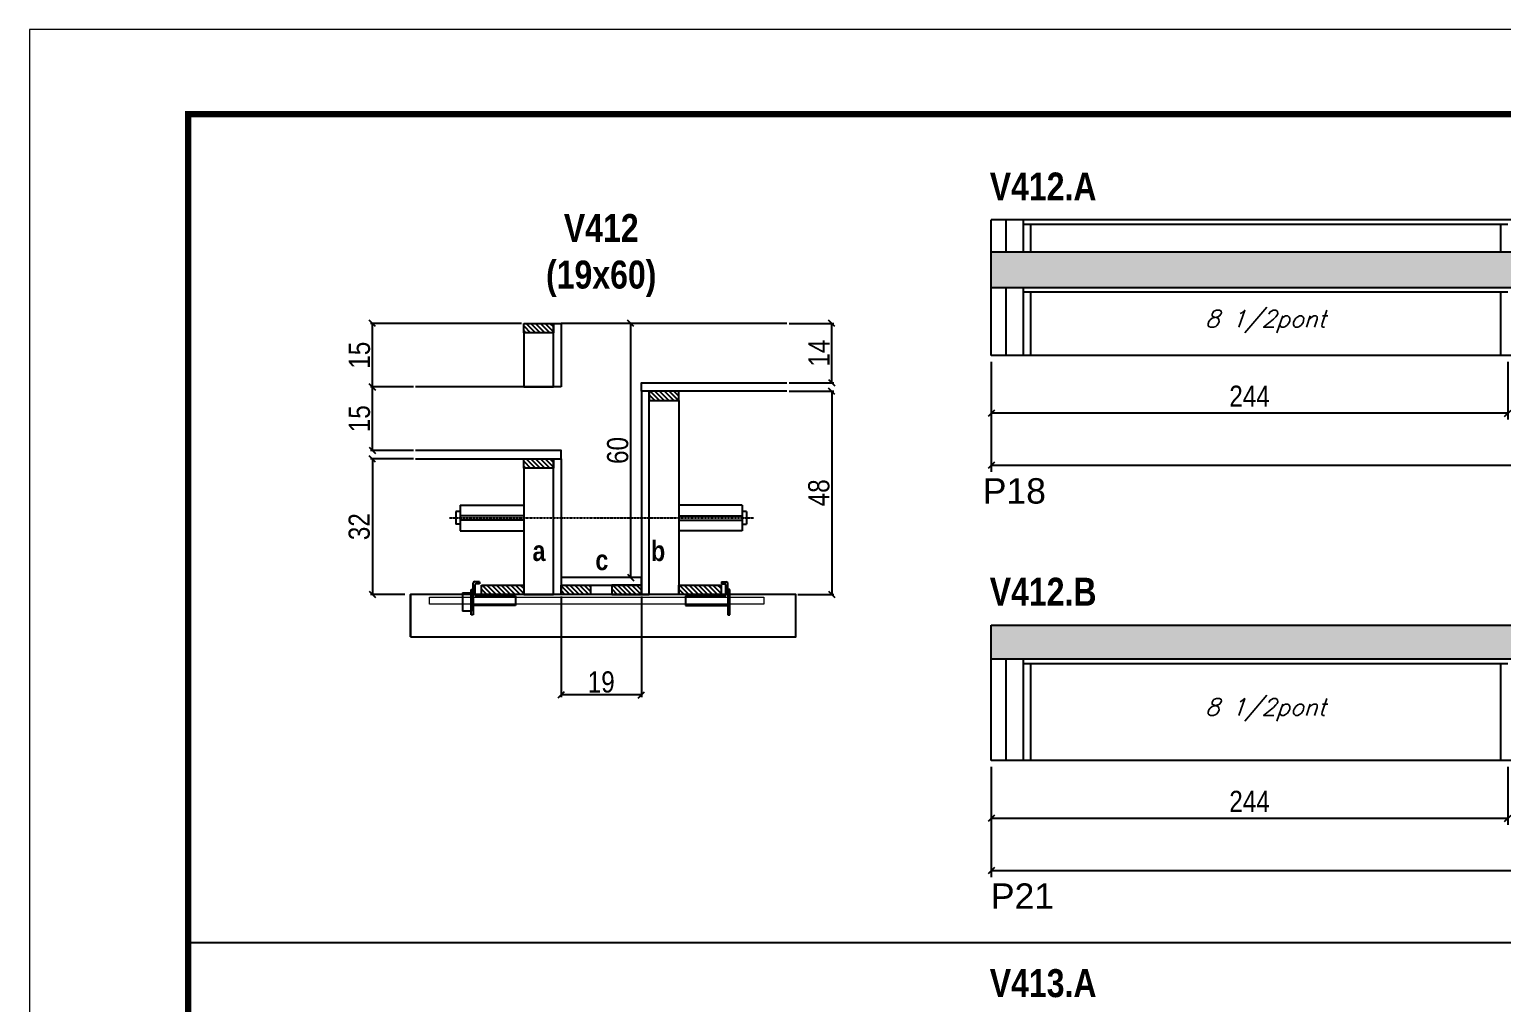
# Model space of a CAD drawing. Extents: x 3309 to 9590, y -2522 to 15424.
# Drawn here: x 6493 to 7189, y 10702 to 11162 of the extents above; entities that cross this region are included whole.
import ezdxf

# ---------------------------------------------------------------- set-up
doc = ezdxf.new("R2010")
doc.units = 0
doc.linetypes.add('DASHED', pattern=[0.75, 0.5, -0.25])
doc.linetypes.add('HIDDEN', pattern=[0.375, 0.25, -0.125])
for name, color, linetype in [('5', 5, 'Continuous'), ('barrote', 251, 'Continuous'), ('COTA', 241, 'Continuous'), ('detalhes', 4, 'Continuous'), ('NOMENCLATURA', 7, 'Continuous'), ('Painéis', 200, 'Continuous'), ('presilha', 1, 'Continuous'), ('SARR_2.2x10', 60, 'Continuous'), ('SARR_2.2x7', 40, 'Continuous'), ('SARR_3.5x7', 81, 'Continuous'), ('TENSOR', 3, 'Continuous'), ('texto', 7, 'Continuous')]:
    doc.layers.add(name, color=color, linetype=linetype)
for name, color, linetype, lineweight in [('CONCRETO', 251, 'Continuous', 25), ('Folhas', 255, 'Continuous', 9), ('SARRAFO DE PRESSAO', 251, 'DASHED', 9), ('SCO-___-LAJ', 2, 'Continuous', 0)]:
    doc.layers.add(name, color=color, linetype=linetype, lineweight=lineweight)
doc.styles.add('COTA TECNICA', font='techl___.ttf', dxfattribs={"height": 10})
doc.styles.add('COTA TECNICA 2X', font='techl___.ttf', dxfattribs={"height": 10})
doc.styles.add('Romans', font='romans.shx')
doc.styles.get("Standard").update_dxf_attribs({"font": 'arial.ttf'})
doc.styles.add('TECNICA', font='techb___.ttf', dxfattribs={"height": 10})
doc.dimstyles.new('PAINEL', dxfattribs={"dimtxt": 10, "dimasz": 3, "dimexe": 3, "dimexo": 3, "dimgap": 3, "dimtad": 1, "dimdec": 1, "dimzin": 12, "dimdsep": 46, "dimtxsty": 'COTA TECNICA', "dimblk1": 'OBLIQUE', "dimblk2": 'OBLIQUE', "dimsah": 1, "dimcen": 0.9, "dimclrd": 4, "dimclre": 4, "dimclrt": 240, "dimadec": 1, "dimazin": 3, "dimtfac": 1, "dimtdec": 1, "dimtmove": 0, "dimatfit": 3, "dimfxl": 1, "dimtolj": 1, "dimtzin": 12, "dimarcsym": 0})
doc.dimstyles.new('SECAO', dxfattribs={"dimscale": 0.333333, "dimtxt": 5, "dimasz": 9, "dimexe": 3, "dimexo": 3, "dimgap": 3, "dimtad": 1, "dimdec": 1, "dimlfac": 0.5, "dimzin": 12, "dimdsep": 46, "dimtxsty": 'COTA TECNICA 2X', "dimblk1": 'OBLIQUE', "dimblk2": 'OBLIQUE', "dimsah": 1, "dimcen": 0.9, "dimclrd": 4, "dimclre": 4, "dimclrt": 240, "dimadec": 1, "dimazin": 3, "dimtfac": 1, "dimtdec": 1, "dimtmove": 0, "dimatfit": 3, "dimfxl": 1, "dimtolj": 1, "dimtzin": 12, "dimarcsym": 0})
pattern_1 = [(135, (39979.4781, -112616.9044), (-1.122532015, -1.122532015), [])]

# ---------------------------------------------------------------- blocks, each defined once
blk = doc.blocks.new('9999999999')
at = {"layer": 'Folhas'}
blk.add_lwpolyline([(98138.98, 34190.21), (99623.98, 34190.21), (99623.98, 35240.21), (98138.98, 35240.21)], close=True, dxfattribs=at)
at = {"layer": 'Folhas', "color": 30, "const_width": 3}
blk.add_lwpolyline([(98213.98, 34230.21), (99583.98, 34230.21), (99583.98, 35200.21), (98213.98, 35200.21)], close=True, dxfattribs=at)
blk = doc.blocks.new('_Oblique')
at = {"color": 0, "linetype": 'ByBlock', "lineweight": -2}
blk.add_line((-0.5, -0.5), (0.5, 0.5), dxfattribs=at)
blk = doc.blocks.new('*D1091')
at = {"layer": 'COTA', "color": 4, "lineweight": -2, "transparency": 16777216}
for p, q in [((6743.94, 10894.27), (6743.94, 10846.79)), ((6781.94, 10894.27), (6781.94, 10846.79)), ((6781.94, 10847.79), (6743.94, 10847.79))]:
    blk.add_line(p, q, dxfattribs=at)
at = {"layer": 'Defpoints', "color": 0, "transparency": 16777216}
for p in [(6743.94, 10895.27), (6781.94, 10895.27), (6743.94, 10847.79)]:
    blk.add_point(p, dxfattribs=at)
at = {"layer": 'COTA', "color": 4, "lineweight": -2, "transparency": 16777216, "xscale": 3, "yscale": 3, "zscale": 3, "rotation": 180}
blk.add_blockref('_Oblique', (6743.94, 10847.79), dxfattribs=at)
at = {"layer": 'COTA', "color": 4, "lineweight": -2, "transparency": 16777216, "xscale": 3, "yscale": 3, "zscale": 3}
blk.add_blockref('_Oblique', (6781.94, 10847.79), dxfattribs=at)
at = {"layer": 'COTA', "color": 240, "transparency": 16777216, "insert": (6762.94, 10853.88), "char_height": 10, "attachment_point": 5, "style": 'COTA TECNICA 2X'}
blk.add_mtext('\\A1;19', dxfattribs=at)
blk = doc.blocks.new('PRESILHA METÁLICA 1')
at = {"layer": 'presilha'}
for p, q in [((12, 21), (8.6, 21)), ((12, 21), (12, 19.5)), ((0, 13), (6, 13)), ((0, 13), (0, 0)), ((6, 15.5), (7.5, 15.5)), ((6, -2.5), (6, 15.5)), ((6, 13), (6, 0)), ((7.5, 10.6), (7.5, 19.9)), ((7.5, 15.5), (7.5, -2.5)), ((9, 11.6), (9, 18.9)), ((12, 19.5), (9.6, 19.5)), ((37.5, 11), (9.6, 11)), ((37.5, 11), (37.5, 4.1)), ((6, 0), (0, 0)), ((37.5, 4.1), (7.5, 4.1)), ((7.5, -2.5), (6, -2.5))]:
    blk.add_line(p, q, dxfattribs=at)
for centre, radius, start, end in [((8.6, 19.9), 1.14, 90, 180), ((9.6, 18.9), 0.57, 90, 180), ((9.6, 11.6), 0.57, 180, 270)]:
    blk.add_arc(centre, radius, start, end, dxfattribs=at)
blk = doc.blocks.new('PRESILHA METÁLICA 2')
at = {"layer": 'presilha'}
for p, q in [((-5.2, 23.5), (-5.2, 22)), ((-5.2, 23.5), (-1.9, 23.5)), ((-5.2, 22), (-2.8, 22)), ((-2.2, 14.1), (-2.2, 21.4)), ((-0.8, 14.6), (-0.8, 22.4)), ((-30.8, 13.5), (-30.8, 6.6)), ((-30.8, 13.5), (-2.8, 13.5)), ((0.8, 18), (-0.8, 18)), ((-0.8, 18), (-0.8, 0)), ((0.8, 0), (0.8, 18)), ((-30.8, 6.6), (-0.8, 6.6)), ((-0.8, 0), (0.8, 0))]:
    blk.add_line(p, q, dxfattribs=at)
for centre, radius, start, end in [((-2.8, 21.4), 0.57, 0, 90), ((-1.9, 22.4), 1.14, 0, 90), ((-2.8, 14.1), 0.57, 270, 0)]:
    blk.add_arc(centre, radius, start, end, dxfattribs=at)
blk = doc.blocks.new('*D1092')
at = {"layer": 'COTA', "color": 4, "lineweight": -2, "transparency": 16777216}
for p, q in [((6674.24, 10959.27), (6653.89, 10959.27)), ((6654.89, 10959.27), (6654.89, 10895.27)), ((6670.13, 10895.27), (6653.89, 10895.27))]:
    blk.add_line(p, q, dxfattribs=at)
at = {"layer": 'Defpoints', "color": 0, "transparency": 16777216}
for p in [(6675.24, 10959.27), (6654.89, 10895.27), (6671.13, 10895.27)]:
    blk.add_point(p, dxfattribs=at)
at = {"layer": 'COTA', "color": 4, "lineweight": -2, "transparency": 16777216, "xscale": 3, "yscale": 3, "zscale": 3}
for p, rotation in [((6654.89, 10959.27), 90), ((6654.89, 10895.27), 270)]:
    blk.add_blockref('_Oblique', p, dxfattribs=dict(at, rotation=rotation))
at = {"layer": 'COTA', "color": 240, "transparency": 16777216, "insert": (6648.67, 10927.27), "char_height": 10, "attachment_point": 5, "rotation": 90, "style": 'COTA TECNICA 2X'}
blk.add_mtext('\\A1;32', dxfattribs=at)
blk = doc.blocks.new('*D1093')
at = {"layer": 'COTA', "color": 4, "lineweight": -2, "transparency": 16777216}
for p, q in [((6851.64, 10991.27), (6872.86, 10991.27)), ((6871.86, 10991.27), (6871.86, 10895.27)), ((6855.75, 10895.27), (6872.86, 10895.27))]:
    blk.add_line(p, q, dxfattribs=at)
at = {"layer": 'Defpoints', "color": 0, "transparency": 16777216}
for p in [(6850.64, 10991.27), (6854.75, 10895.27), (6871.86, 10895.27)]:
    blk.add_point(p, dxfattribs=at)
at = {"layer": 'COTA', "color": 4, "lineweight": -2, "transparency": 16777216, "xscale": 3, "yscale": 3, "zscale": 3}
for p, rotation in [((6871.86, 10991.27), 90), ((6871.86, 10895.27), 270)]:
    blk.add_blockref('_Oblique', p, dxfattribs=dict(at, rotation=rotation))
at = {"layer": 'COTA', "color": 240, "transparency": 16777216, "insert": (6865.76, 10943.27), "char_height": 10, "attachment_point": 5, "rotation": 90, "style": 'COTA TECNICA 2X'}
blk.add_mtext('\\A1;48', dxfattribs=at)
blk = doc.blocks.new('*D1094')
at = {"layer": 'COTA', "color": 4, "lineweight": -2, "transparency": 16777216}
for p, q in [((6780.94, 11023.27), (6775.87, 11023.27)), ((6776.87, 10903.27), (6776.87, 11023.27)), ((6780.94, 10903.27), (6775.87, 10903.27))]:
    blk.add_line(p, q, dxfattribs=at)
at = {"layer": 'Defpoints', "color": 0, "transparency": 16777216}
for p in [(6776.87, 11023.27), (6781.94, 11023.27), (6781.94, 10903.27)]:
    blk.add_point(p, dxfattribs=at)
at = {"layer": 'COTA', "color": 4, "lineweight": -2, "transparency": 16777216, "xscale": 3, "yscale": 3, "zscale": 3}
for p, rotation in [((6776.87, 11023.27), 90), ((6776.87, 10903.27), 270)]:
    blk.add_blockref('_Oblique', p, dxfattribs=dict(at, rotation=rotation))
at = {"layer": 'COTA', "color": 240, "transparency": 16777216, "insert": (6770.76, 10963.27), "char_height": 10, "attachment_point": 5, "rotation": 90, "style": 'COTA TECNICA 2X'}
blk.add_mtext('\\A1;60', dxfattribs=at)
blk = doc.blocks.new('*D1095')
at = {"layer": 'COTA', "color": 4, "lineweight": -2, "transparency": 16777216}
for p, q in [((6851.64, 11023.27), (6872.86, 11023.27)), ((6871.86, 10995.27), (6871.86, 11023.27)), ((6851.64, 10995.27), (6872.86, 10995.27))]:
    blk.add_line(p, q, dxfattribs=at)
at = {"layer": 'Defpoints', "color": 0, "transparency": 16777216}
for p in [(6850.64, 11023.27), (6871.86, 11023.27), (6850.64, 10995.27)]:
    blk.add_point(p, dxfattribs=at)
at = {"layer": 'COTA', "color": 4, "lineweight": -2, "transparency": 16777216, "xscale": 3, "yscale": 3, "zscale": 3}
for p, rotation in [((6871.86, 11023.27), 90), ((6871.86, 10995.27), 270)]:
    blk.add_blockref('_Oblique', p, dxfattribs=dict(at, rotation=rotation))
at = {"layer": 'COTA', "color": 240, "transparency": 16777216, "insert": (6865.78, 11009.27), "char_height": 10, "attachment_point": 5, "rotation": 90, "style": 'COTA TECNICA 2X'}
blk.add_mtext('\\A1;14', dxfattribs=at)
blk = doc.blocks.new('*D1096')
at = {"layer": 'COTA', "color": 4, "lineweight": -2, "transparency": 16777216}
for p, q in [((6674.24, 10993.27), (6653.89, 10993.27)), ((6654.89, 10963.27), (6654.89, 10993.27)), ((6674.24, 10963.27), (6653.89, 10963.27))]:
    blk.add_line(p, q, dxfattribs=at)
at = {"layer": 'Defpoints', "color": 0, "transparency": 16777216}
for p in [(6654.89, 10993.27), (6675.24, 10993.27), (6675.24, 10963.27)]:
    blk.add_point(p, dxfattribs=at)
at = {"layer": 'COTA', "color": 4, "lineweight": -2, "transparency": 16777216, "xscale": 3, "yscale": 3, "zscale": 3}
for p, rotation in [((6654.89, 10993.27), 90), ((6654.89, 10963.27), 270)]:
    blk.add_blockref('_Oblique', p, dxfattribs=dict(at, rotation=rotation))
at = {"layer": 'COTA', "color": 240, "transparency": 16777216, "insert": (6648.78, 10978.27), "char_height": 10, "attachment_point": 5, "rotation": 90, "style": 'COTA TECNICA 2X'}
blk.add_mtext('\\A1;15', dxfattribs=at)
blk = doc.blocks.new('*D1097')
at = {"layer": 'COTA', "color": 4, "lineweight": -2, "transparency": 16777216}
for p, q in [((6725.34, 11023.27), (6653.89, 11023.27)), ((6654.89, 10993.27), (6654.89, 11023.27)), ((6674.24, 10993.27), (6653.89, 10993.27))]:
    blk.add_line(p, q, dxfattribs=at)
at = {"layer": 'Defpoints', "color": 0, "transparency": 16777216}
for p in [(6654.89, 11023.27), (6726.34, 11023.27), (6675.24, 10993.27)]:
    blk.add_point(p, dxfattribs=at)
at = {"layer": 'COTA', "color": 4, "lineweight": -2, "transparency": 16777216, "xscale": 3, "yscale": 3, "zscale": 3}
for p, rotation in [((6654.89, 11023.27), 90), ((6654.89, 10993.27), 270)]:
    blk.add_blockref('_Oblique', p, dxfattribs=dict(at, rotation=rotation))
at = {"layer": 'COTA', "color": 240, "transparency": 16777216, "insert": (6648.78, 11008.27), "char_height": 10, "attachment_point": 5, "rotation": 90, "style": 'COTA TECNICA 2X'}
blk.add_mtext('\\A1;15', dxfattribs=at)
blk = doc.blocks.new('*D1099')
at = {"layer": 'COTA', "color": 4, "linetype": 'ByBlock', "lineweight": -2, "transparency": 16777216}
for p, q in [((6947.17, 11005.17), (6947.17, 10977.84)), ((7191.17, 11005.17), (7191.17, 10977.84)), ((7191.17, 10980.84), (6947.17, 10980.84))]:
    blk.add_line(p, q, dxfattribs=at)
at = {"layer": 'Defpoints', "color": 0, "linetype": 'ByBlock', "transparency": 16777216}
for p in [(6947.17, 11008.17), (7191.17, 11008.17), (6947.17, 10980.84)]:
    blk.add_point(p, dxfattribs=at)
at = {"layer": 'COTA', "color": 4, "linetype": 'ByBlock', "lineweight": -2, "transparency": 16777216, "xscale": 3, "yscale": 3, "zscale": 3, "rotation": 180}
blk.add_blockref('_Oblique', (6947.17, 10980.84), dxfattribs=at)
at = {"layer": 'COTA', "color": 4, "linetype": 'ByBlock', "lineweight": -2, "transparency": 16777216, "xscale": 3, "yscale": 3, "zscale": 3}
blk.add_blockref('_Oblique', (7191.17, 10980.84), dxfattribs=at)
at = {"layer": 'COTA', "color": 240, "linetype": 'ByBlock', "transparency": 16777216, "insert": (7069.17, 10988.91), "char_height": 10, "attachment_point": 5, "style": 'COTA TECNICA'}
blk.add_mtext('\\A1;244', dxfattribs=at)
blk = doc.blocks.new('*D1100')
at = {"layer": 'COTA', "color": 4, "linetype": 'ByBlock', "lineweight": -2, "transparency": 16777216}
for p, q in [((6947.17, 11005.17), (6947.17, 10953.19)), ((7596.17, 11005.17), (7596.17, 10953.19)), ((7596.17, 10956.19), (6947.17, 10956.19))]:
    blk.add_line(p, q, dxfattribs=at)
at = {"layer": 'Defpoints', "color": 0, "linetype": 'ByBlock', "transparency": 16777216}
for p in [(6947.17, 11008.17), (7596.17, 11008.17), (6947.17, 10956.19)]:
    blk.add_point(p, dxfattribs=at)
at = {"layer": 'COTA', "color": 4, "linetype": 'ByBlock', "lineweight": -2, "transparency": 16777216, "xscale": 3, "yscale": 3, "zscale": 3, "rotation": 180}
blk.add_blockref('_Oblique', (6947.17, 10956.19), dxfattribs=at)
at = {"layer": 'COTA', "color": 4, "linetype": 'ByBlock', "lineweight": -2, "transparency": 16777216, "xscale": 3, "yscale": 3, "zscale": 3}
blk.add_blockref('_Oblique', (7596.17, 10956.19), dxfattribs=at)
at = {"layer": 'COTA', "color": 240, "linetype": 'ByBlock', "transparency": 16777216, "insert": (7271.67, 10964.32), "char_height": 10, "attachment_point": 5, "style": 'COTA TECNICA'}
blk.add_mtext('\\A1;649', dxfattribs=at)
blk = doc.blocks.new('*D1103')
at = {"layer": 'COTA', "color": 4, "linetype": 'ByBlock', "lineweight": -2, "transparency": 16777216}
for p, q in [((6947.17, 10813.77), (6947.17, 10786.44)), ((7191.17, 10813.77), (7191.17, 10786.44)), ((7191.17, 10789.44), (6947.17, 10789.44))]:
    blk.add_line(p, q, dxfattribs=at)
at = {"layer": 'Defpoints', "color": 0, "linetype": 'ByBlock', "transparency": 16777216}
for p in [(6947.17, 10816.77), (7191.17, 10816.77), (6947.17, 10789.44)]:
    blk.add_point(p, dxfattribs=at)
at = {"layer": 'COTA', "color": 4, "linetype": 'ByBlock', "lineweight": -2, "transparency": 16777216, "xscale": 3, "yscale": 3, "zscale": 3, "rotation": 180}
blk.add_blockref('_Oblique', (6947.17, 10789.44), dxfattribs=at)
at = {"layer": 'COTA', "color": 4, "linetype": 'ByBlock', "lineweight": -2, "transparency": 16777216, "xscale": 3, "yscale": 3, "zscale": 3}
blk.add_blockref('_Oblique', (7191.17, 10789.44), dxfattribs=at)
at = {"layer": 'COTA', "color": 240, "linetype": 'ByBlock', "transparency": 16777216, "insert": (7069.17, 10797.52), "char_height": 10, "attachment_point": 5, "style": 'COTA TECNICA'}
blk.add_mtext('\\A1;244', dxfattribs=at)
blk = doc.blocks.new('*D1104')
at = {"layer": 'COTA', "color": 4, "linetype": 'ByBlock', "lineweight": -2, "transparency": 16777216}
for p, q in [((6947.17, 10813.77), (6947.17, 10761.79)), ((7596.17, 10813.77), (7596.17, 10761.79)), ((7596.17, 10764.79), (6947.17, 10764.79))]:
    blk.add_line(p, q, dxfattribs=at)
at = {"layer": 'Defpoints', "color": 0, "linetype": 'ByBlock', "transparency": 16777216}
for p in [(6947.17, 10816.77), (7596.17, 10816.77), (6947.17, 10764.79)]:
    blk.add_point(p, dxfattribs=at)
at = {"layer": 'COTA', "color": 4, "linetype": 'ByBlock', "lineweight": -2, "transparency": 16777216, "xscale": 3, "yscale": 3, "zscale": 3, "rotation": 180}
blk.add_blockref('_Oblique', (6947.17, 10764.79), dxfattribs=at)
at = {"layer": 'COTA', "color": 4, "linetype": 'ByBlock', "lineweight": -2, "transparency": 16777216, "xscale": 3, "yscale": 3, "zscale": 3}
blk.add_blockref('_Oblique', (7596.17, 10764.79), dxfattribs=at)
at = {"layer": 'COTA', "color": 240, "linetype": 'ByBlock', "transparency": 16777216, "insert": (7271.67, 10772.92), "char_height": 10, "attachment_point": 5, "style": 'COTA TECNICA'}
blk.add_mtext('\\A1;649', dxfattribs=at)

msp = doc.modelspace()

# ---------------------------------------------------------------- hatches: boundary and pattern name
at = {"layer": 'COTA'}
h = msp.add_hatch(dxfattribs=at)
h.set_pattern_fill('AR-CONC', color=256, scale=0.03)
h.set_pattern_definition([(50, (-1585, 0), (5.46554, -0.4781726), [0.5715, -6.2865]), (355, (-1585, 0), (-1.0573026, 5.7317054), [0.4572, -5.0292175]), (100.451445, (-1584.5445, -0.04), (4.4082374, 5.2535326), [0.4857003, -5.3427073]), (46.1842, (-1585, 1.524), (8.1323712, -1.2612698), [0.85725, -9.42975]), (96.63556, (-1584.322, 1.419), (7.122124, 7.4227837), [0.7285507, -8.0140682]), (351.18415, (-1585, 1.524), (7.122124, 7.4227837), [0.685799, -7.543792]), (21, (-1584.238, 1.143), (4.5484317, -3.067956), [0.5715, -6.2865]), (326, (-1584.238, 1.143), (1.8540609, 5.525639), [0.4572, -5.0292]), (71.451445, (-1583.859, 0.8873), (6.4024926, 2.457683), [0.4857003, -5.3426981]), (37.5, (-1585, 0), (0.0926581, 2.53665117), [0, -4.96824, 0, -5.1054, 0, -5.04825]), (7.5, (-1585, 0), (2.0045899, 3.00541724), [0, -2.91084, 0, -4.85394, 0, -1.92405]), (327.5, (-1586.6993, 0), (4.06771786, -0.17186232), [0, -1.905, 0, -5.9436, 0, -7.8867]), (317.5, (-1587.4613, 0), (4.4438754, 0.7627947), [0, -2.4765, 0, -3.94716, 0, -5.6007])])
h.paths.add_polyline_path([(6947.17, 11057.17), (6947.17, 11040.17), (7596.17, 11040.17), (7596.17, 11057.17)])
h = msp.add_hatch(dxfattribs=at)
h.set_pattern_fill('AR-CONC', color=256, scale=0.03)
h.set_pattern_definition([(50, (-1585, 23.6125), (5.46554, -0.4781726), [0.5715, -6.2865]), (355, (-1585, 23.6125), (-1.0573026, 5.7317054), [0.4572, -5.0292175]), (100.451445, (-1584.5445, 23.5726), (4.4082374, 5.2535326), [0.4857003, -5.3427073]), (46.1842, (-1585, 25.1365), (8.1323712, -1.2612698), [0.85725, -9.42975]), (96.63556, (-1584.322, 25.031), (7.122124, 7.4227837), [0.7285507, -8.0140682]), (351.18415, (-1585, 25.1365), (7.122124, 7.4227837), [0.685799, -7.543792]), (21, (-1584.238, 24.7555), (4.5484317, -3.067956), [0.5715, -6.2865]), (326, (-1584.238, 24.7555), (1.8540609, 5.525639), [0.4572, -5.0292]), (71.451445, (-1583.859, 24.5), (6.4024926, 2.457683), [0.4857003, -5.3426981]), (37.5, (-1585, 23.6125), (0.0926581, 2.53665117), [0, -4.96824, 0, -5.1054, 0, -5.04825]), (7.5, (-1585, 23.6125), (2.0045899, 3.00541724), [0, -2.91084, 0, -4.85394, 0, -1.92405]), (327.5, (-1586.6993, 23.6125), (4.06771786, -0.17186232), [0, -1.905, 0, -5.9436, 0, -7.8867]), (317.5, (-1587.4613, 23.6125), (4.4438754, 0.7627947), [0, -2.4765, 0, -3.94716, 0, -5.6007])])
h.paths.add_polyline_path([(6947.17, 10880.77), (6947.17, 10864.77), (7596.17, 10864.77), (7596.17, 10880.77)])
at = {"layer": 'SARR_2.2x10'}
h = msp.add_hatch(dxfattribs=at)
h.set_pattern_fill('ANSI31', color=256, scale=0.5, angle=90)
h.set_pattern_definition([(135, (39899.8781, -112616.9044), (-1.122532015, -1.122532015), [])])
h.paths.add_polyline_path([(6706.34, 10899.67), (6706.34, 10895.27), (6726.34, 10895.27), (6726.34, 10899.67)])
h = msp.add_hatch(dxfattribs=at)
h.set_pattern_fill('ANSI31', color=256, scale=0.5, angle=90)
h.set_pattern_definition([(135, (39993.0781, -112616.9044), (-1.122532015, -1.122532015), [])])
h.paths.add_polyline_path([(6799.54, 10899.67), (6799.54, 10895.27), (6819.54, 10895.27), (6819.54, 10899.67)])
at = {"layer": 'SARR_2.2x7'}
h = msp.add_hatch(dxfattribs=at)
h.set_pattern_fill('ANSI31', color=256, scale=0.5, angle=90)
h.set_pattern_definition([(135, (39913.8781, -112493.3044), (-1.122532015, -1.122532015), [])])
h.paths.add_polyline_path([(6740.34, 11023.27), (6740.34, 11018.87), (6726.34, 11018.87), (6726.34, 11023.27)])
h = msp.add_hatch(dxfattribs=at)
h.set_pattern_fill('ANSI31', color=256, scale=0.5, angle=90)
h.set_pattern_definition([(135, (39893.8781, -112525.3044), (-1.122532015, -1.122532015), [])])
h.paths.add_polyline_path([(6785.54, 10991.27), (6785.54, 10986.87), (6799.54, 10986.87), (6799.54, 10991.27)])
h = msp.add_hatch(dxfattribs=at)
h.set_pattern_fill('ANSI31', color=256, scale=0.5, angle=90)
h.set_pattern_definition([(135, (39913.8781, -112557.3044), (-1.122532015, -1.122532015), [])])
h.paths.add_polyline_path([(6740.34, 10959.27), (6740.34, 10954.87), (6726.34, 10954.87), (6726.34, 10959.27)])
h = msp.add_hatch(dxfattribs=at)
h.set_pattern_fill('ANSI31', color=256, scale=0.5, angle=90)
h.set_pattern_definition(pattern_1)
h.paths.add_polyline_path([(6757.94, 10895.27), (6757.94, 10899.67), (6743.94, 10899.67), (6743.94, 10895.27)])
h = msp.add_hatch(dxfattribs=at)
h.set_pattern_fill('ANSI31', color=256, scale=0.5, angle=90)
h.set_pattern_definition(pattern_1)
h.paths.add_polyline_path([(6767.94, 10899.67), (6767.94, 10895.27), (6781.94, 10895.27), (6781.94, 10899.67)])

# ---------------------------------------------------------------- linework, layer by layer
at = {"ltscale": 3}
for p, q in [((6694.34, 10934.39), (6694.34, 10928.39)), ((6696.34, 10934.39), (6694.34, 10934.39)), ((6696.34, 10937.39), (6696.34, 10925.39)), ((6696.34, 10937.39), (6726.34, 10937.39)), ((6726.34, 10932.39), (6696.34, 10932.39)), ((6829.54, 10937.39), (6799.54, 10937.39)), ((6799.54, 10932.39), (6829.54, 10932.39)), ((6829.54, 10937.39), (6829.54, 10925.39)), ((6831.54, 10934.39), (6829.54, 10934.39)), ((6831.54, 10934.39), (6831.54, 10928.39)), ((6696.34, 10928.39), (6694.34, 10928.39)), ((6726.34, 10930.39), (6696.34, 10930.39)), ((6696.34, 10925.39), (6726.34, 10925.39)), ((6799.54, 10930.39), (6829.54, 10930.39)), ((6829.54, 10925.39), (6799.54, 10925.39)), ((6829.54, 10928.39), (6831.54, 10928.39))]:
    msp.add_line(p, q, dxfattribs=at)
at = {"layer": 'barrote'}
msp.add_lwpolyline([(6672.88, 10875.27), (6854.8, 10875.27), (6854.8, 10895.27), (6672.88, 10895.27)], close=True, dxfattribs=at)
at = {"layer": 'CONCRETO', "linetype": 'Continuous'}
for p, q in [((6850.64, 11023.27), (6743.94, 11023.27)), ((6743.94, 10993.27), (6675.24, 10993.27))]:
    msp.add_line(p, q, dxfattribs=at)
at = {"layer": 'COTA'}
for p, q in [((6947.17, 11040.17), (6947.17, 11057.17)), ((6947.17, 10864.77), (6947.17, 10880.77)), ((6947.17, 10880.77), (7596.17, 10880.77)), ((6567.87, 10730.91), (7937.87, 10730.91))]:
    msp.add_line(p, q, dxfattribs=at)
at = {"layer": 'detalhes', "color": 250}
msp.add_line((6672.88, 10875.27), (6672.88, 10895.27), dxfattribs=at)
at = {"layer": 'Painéis', "linetype": 'ByBlock'}
for p, q in [((7596.17, 11072.17), (6947.17, 11072.17)), ((6947.17, 11057.17), (6947.17, 11072.17)), ((6947.17, 11057.17), (7596.17, 11057.17)), ((7596.17, 11040.17), (6947.17, 11040.17)), ((6947.17, 11008.17), (6947.17, 11040.17)), ((7596.17, 11008.17), (6947.17, 11008.17)), ((7596.17, 10864.77), (6947.17, 10864.77)), ((6947.17, 10816.77), (6947.17, 10864.77)), ((7596.17, 10816.77), (6947.17, 10816.77))]:
    msp.add_line(p, q, dxfattribs=at)
at = {"layer": 'Painéis', "linetype": 'Continuous'}
for points in [[(6743.94, 10993.27), (6740.34, 10993.27), (6740.34, 11023.27), (6743.94, 11023.27)], [(6785.54, 10895.27), (6785.54, 10991.27), (6781.94, 10991.27), (6781.94, 10895.27)], [(6740.34, 10895.27), (6740.34, 10959.27), (6743.94, 10959.27), (6743.94, 10895.27)], [(6781.94, 10903.27), (6743.94, 10903.27), (6743.94, 10899.67), (6781.94, 10899.67)]]:
    msp.add_lwpolyline(points, close=True, dxfattribs=at)
at = {"layer": 'Painéis', "linetype": 'Continuous', "elevation": 0}
for points in [[(6850.64, 10991.27), (6781.94, 10991.27), (6781.94, 10995.27), (6850.64, 10995.27)], [(6675.24, 10959.27), (6743.94, 10959.27), (6743.94, 10963.27), (6675.24, 10963.27)]]:
    msp.add_lwpolyline(points, dxfattribs=at)
at = {"layer": 'SARR_2.2x10'}
for points in [[(6706.34, 10899.67), (6726.34, 10899.67), (6726.34, 10895.27), (6706.34, 10895.27)], [(6799.54, 10899.67), (6819.54, 10899.67), (6819.54, 10895.27), (6799.54, 10895.27)]]:
    msp.add_lwpolyline(points, close=True, dxfattribs=at)
at = {"layer": 'SARR_2.2x7', "linetype": 'Continuous'}
for p, q in [((6954.17, 11057.17), (6954.17, 11072.17)), ((7191.17, 11069.97), (6962.17, 11069.97)), ((6954.17, 11008.17), (6954.17, 11040.17)), ((7191.17, 11037.97), (6962.17, 11037.97)), ((6954.17, 10816.77), (6954.17, 10864.77)), ((7191.17, 10862.57), (6962.17, 10862.57))]:
    msp.add_line(p, q, dxfattribs=at)
at = {"layer": 'SARR_2.2x7', "elevation": 0}
for points in [[(6726.34, 11023.27), (6740.34, 11023.27), (6740.34, 11018.87), (6726.34, 11018.87)], [(6799.54, 10991.27), (6785.54, 10991.27), (6785.54, 10986.87), (6799.54, 10986.87)], [(6726.34, 10959.27), (6740.34, 10959.27), (6740.34, 10954.87), (6726.34, 10954.87)]]:
    msp.add_lwpolyline(points, close=True, dxfattribs=at)
at = {"layer": 'SARR_2.2x7'}
for points in [[(6743.94, 10899.67), (6757.94, 10899.67), (6757.94, 10895.27), (6743.94, 10895.27)], [(6781.94, 10899.67), (6767.94, 10899.67), (6767.94, 10895.27), (6781.94, 10895.27)]]:
    msp.add_lwpolyline(points, close=True, dxfattribs=at)
at = {"layer": 'SARR_3.5x7'}
for p, q in [((6962.17, 11072.17), (6962.17, 11057.17)), ((6965.67, 11069.97), (6965.67, 11057.17)), ((7187.67, 11069.97), (7187.67, 11057.17)), ((6962.17, 11040.17), (6962.17, 11008.17)), ((6965.67, 11037.97), (6965.67, 11008.17)), ((7187.67, 11037.97), (7187.67, 11008.17)), ((6962.17, 10864.77), (6962.17, 10816.77)), ((6965.67, 10862.57), (6965.67, 10816.77)), ((7187.67, 10862.57), (7187.67, 10816.77))]:
    msp.add_line(p, q, dxfattribs=at)
for points in [[(6740.34, 11018.87), (6726.34, 11018.87), (6726.34, 10993.27), (6740.34, 10993.27)], [(6785.54, 10986.87), (6799.54, 10986.87), (6799.54, 10895.27), (6785.54, 10895.27)], [(6740.34, 10954.87), (6726.34, 10954.87), (6726.34, 10895.27), (6740.34, 10895.27)]]:
    msp.add_lwpolyline(points, close=True, dxfattribs=at)
at = {"layer": 'SCO-___-LAJ', "color": 1}
msp.add_lwpolyline([(6681.89, 10893.93), (6839.72, 10893.93), (6839.72, 10890.73), (6681.89, 10890.73)], close=True, dxfattribs=at)
at = {"layer": 'TENSOR', "linetype": 'HIDDEN', "ltscale": 0.5}
msp.add_line((6691.34, 10931.39), (6834.84, 10931.39), dxfattribs=at)

# ---------------------------------------------------------------- block references
at = {"layer": 'presilha', "xscale": 0.6666666666666666, "yscale": 0.6666666666666666, "zscale": 0.6666666666666666}
for name, p in [('PRESILHA METÁLICA 1', (6697.47, 10887.3)), ('PRESILHA METÁLICA 2', (6823.22, 10885.63))]:
    msp.add_blockref(name, p, dxfattribs=at)
at = {"layer": 'SARRAFO DE PRESSAO', "color": 6, "linetype": 'ByBlock'}
msp.add_blockref('9999999999', (-91646.11, -24078.07), dxfattribs=at)

# ---------------------------------------------------------------- texts
at = {"layer": '5', "linetype": 'Continuous'}
for s, rotation, p in [('P18', 359.99996, (6943.17, 10938.18)), ('P21', 0.00004, (6947, 10746.78))]:
    msp.add_text(s, height=12, rotation=rotation, dxfattribs=at).set_placement(p)
at = {"layer": 'detalhes', "style": 'TECNICA'}
for s, p in [('a', (6730.47, 10911.06)), ('b', (6786.44, 10911.05)), ('c', (6760.18, 10906.74))]:
    msp.add_text(s, height=9.6, dxfattribs=at).set_placement(p)
at = {"layer": 'NOMENCLATURA', "style": 'TECNICA'}
for s, p in [('V412.A', (6946.46, 11081.35)), ('V412.B', (6946.46, 10889.95)), ('V413.A', (6946.46, 10705.09))]:
    msp.add_text(s, height=13.2, dxfattribs=at).set_placement(p)
at = {"layer": 'NOMENCLATURA', "insert": (6762.94, 11074.96), "char_height": 13.2, "attachment_point": 2, "style": 'TECNICA'}
msp.add_mtext_dynamic_manual_height_columns('V412\\P(19x60)', width=300.2766, gutter_width=1, heights=[0], dxfattribs=at)
at = {"layer": 'texto', "color": 2, "char_height": 8, "attachment_point": 5, "style": 'Romans'}
for insert in [(7076.67, 11024.17), (7076.67, 10840.77)]:
    msp.add_mtext('{\\Q19;\\C256;8 1/2pont}', dxfattribs=dict(at, insert=insert))

# ---------------------------------------------------------------- dimensions: what is measured, and where the dimension line sits
at = {"layer": 'COTA'}
for base, p1, p2, picture, middle in [((6654.89, 11023.27), (6675.24, 10993.27), (6726.34, 11023.27), '*D1097', (6648.78, 11008.27)), ((6776.87, 11023.27), (6781.94, 10903.27), (6781.94, 11023.27), '*D1094', (6770.76, 10963.27)), ((6871.86, 11023.27), (6850.64, 10995.27), (6850.64, 11023.27), '*D1095', (6865.78, 11009.27)), ((6654.89, 10993.27), (6675.24, 10963.27), (6675.24, 10993.27), '*D1096', (6648.78, 10978.27)), ((6871.86, 10895.27, 0), (6850.64, 10991.27), (6854.75, 10895.27, 0), '*D1093', (6865.76, 10943.27, 0)), ((6654.89, 10895.27, 0), (6675.24, 10959.27), (6671.13, 10895.27, 0), '*D1092', (6648.67, 10927.27, 0))]:
    dim = msp.add_linear_dim(base=base, p1=p1, p2=p2, angle=90, dimstyle='SECAO', dxfattribs=at)
    dim.commit()
    dim.dimension.update_dxf_attribs({"geometry": picture, "text_midpoint": middle})
at = {"layer": 'COTA', "linetype": 'ByBlock'}
for base, p1, p2, picture, middle in [((6947.17, 10980.84), (7191.17, 11008.17), (6947.17, 11008.17), '*D1099', (7069.17, 10988.91)), ((6947.17, 10789.44), (7191.17, 10816.77), (6947.17, 10816.77), '*D1103', (7069.17, 10797.52))]:
    dim = msp.add_linear_dim(base=base, p1=p1, p2=p2, angle=180, dimstyle='PAINEL', override={"dimtmove": 1}, dxfattribs=at)
    dim.commit()
    dim.dimension.update_dxf_attribs({"geometry": picture, "text_midpoint": middle})
for base, p1, p2, picture, middle in [((6947.17, 10956.19), (7596.17, 11008.17), (6947.17, 11008.17), '*D1100', (7271.67, 10964.32)), ((6947.17, 10764.79), (7596.17, 10816.77), (6947.17, 10816.77), '*D1104', (7271.67, 10772.92))]:
    dim = msp.add_linear_dim(base=base, p1=p1, p2=p2, angle=180, dimstyle='PAINEL', dxfattribs=at)
    dim.commit()
    dim.dimension.update_dxf_attribs({"geometry": picture, "text_midpoint": middle})
at = {"layer": 'COTA'}
dim = msp.add_linear_dim(base=(6743.94, 10847.79), p1=(6781.94, 10895.27), p2=(6743.94, 10895.27), angle=180, dimstyle='SECAO', dxfattribs=at)
dim.commit()
dim.dimension.update_dxf_attribs({"geometry": '*D1091', "text_midpoint": (6762.94, 10847.79), "dimtype": 160})

doc.saveas('drawing.dxf')
